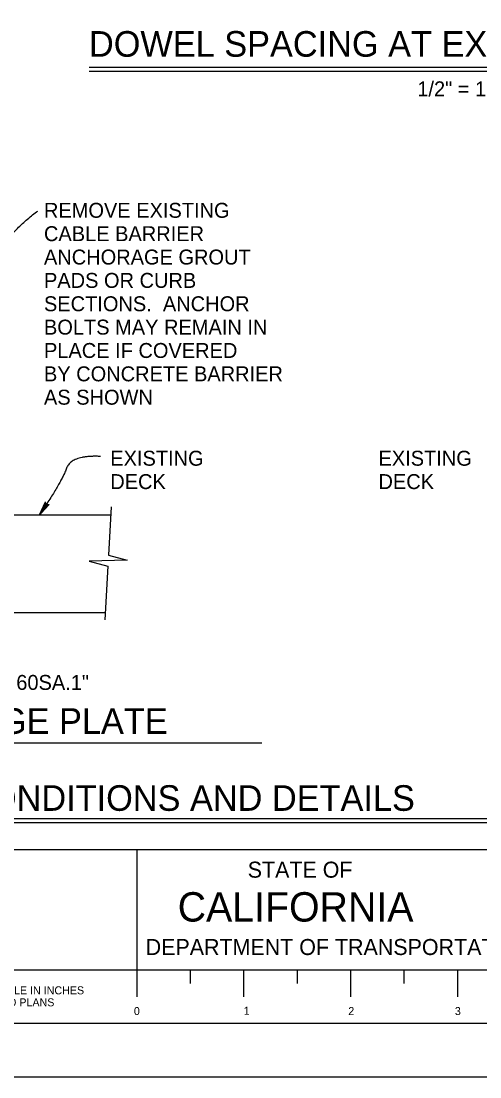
# Model space of a CAD drawing. Extents: x 6348715.77 to 6348718.6, y 1974615.77 to 1974617.6.
# Drawn here: x 6348717.117 to 6348717.475, y 1974615.77 to 1974616.594 of the extents above; entities that cross this region are included whole.
import ezdxf

# ---------------------------------------------------------------- set-up
doc = ezdxf.new("R2010")
doc.units = 0
for name, color, linetype in [('10 Sheet Format', 7, 'Continuous'), ('210 Border', 7, 'Continuous'), ('212 Leaders and Dim Lines', 7, 'Continuous'), ('214 Text and Titles', 7, 'Continuous'), ('240 Concrete', 7, 'Continuous')]:
    doc.layers.add(name, color=color, linetype=linetype)

msp = doc.modelspace()

# ---------------------------------------------------------------- linework, layer by layer
at = {"layer": '10 Sheet Format'}
msp.add_lwpolyline([(6348715.77, 1974615.77), (6348718.60333, 1974615.77), (6348718.60333, 1974617.60333), (6348715.77, 1974617.60333)], close=True, dxfattribs=at)
at = {"layer": '210 Border'}
for p, q in [((6348718.56167, 1974615.94708), (6348715.85333, 1974615.94708)), ((6348717.2075, 1974615.94708), (6348717.2075, 1974615.85333)), ((6348718.56167, 1974615.85333), (6348715.85333, 1974615.85333)), ((6348717.2075, 1974615.85333), (6348717.2075, 1974615.8325)), ((6348717.24917, 1974615.85333), (6348717.24917, 1974615.84292)), ((6348717.29083, 1974615.85333), (6348717.29083, 1974615.8325)), ((6348717.3325, 1974615.85333), (6348717.3325, 1974615.84292)), ((6348717.37417, 1974615.85333), (6348717.37417, 1974615.8325)), ((6348717.41583, 1974615.85333), (6348717.41583, 1974615.84292)), ((6348717.4575, 1974615.85333), (6348717.4575, 1974615.8325)), ((6348718.56167, 1974615.81167), (6348715.85333, 1974615.81167))]:
    msp.add_line(p, q, dxfattribs=at)
at = {"layer": '212 Leaders and Dim Lines'}
for p, q in [((6348717.13162, 1974616.20856), (6348717.13619, 1974616.21866)), ((6348717.13162, 1974616.20856), (6348717.13641, 1974616.21818)), ((6348717.13663, 1974616.21769), (6348717.13162, 1974616.20856)), ((6348717.13686, 1974616.2172), (6348717.13162, 1974616.20856)), ((6348717.13708, 1974616.21671), (6348717.13162, 1974616.20856)), ((6348717.13162, 1974616.20856), (6348717.13761, 1974616.21669)), ((6348717.13162, 1974616.20856), (6348717.13815, 1974616.21667)), ((6348717.13869, 1974616.21665), (6348717.13162, 1974616.20856)), ((6348717.13922, 1974616.21663), (6348717.13162, 1974616.20856)), ((6348717.13663, 1974616.21769), (6348717.13619, 1974616.21866)), ((6348717.13708, 1974616.21671), (6348717.13663, 1974616.21769)), ((6348717.13815, 1974616.21667), (6348717.13708, 1974616.21671)), ((6348717.13815, 1974616.21667), (6348717.13922, 1974616.21663))]:
    msp.add_line(p, q, dxfattribs=at)
for points in [[(6348717.04096, 1974616.30984), (6348717.08349, 1974616.41172), (6348717.13026, 1974616.44566)], [(6348717.17929, 1974616.25416), (6348717.15637, 1974616.25522), (6348717.14906, 1974616.23462), (6348717.13162, 1974616.20856)]]:
    msp.add_open_spline(points, degree=2, dxfattribs=at)
at = {"layer": '214 Text and Titles'}
for p, q in [((6348717.1704, 1974616.55797), (6348717.79065, 1974616.55797)), ((6348717.1704, 1974616.55472), (6348717.79065, 1974616.55472)), ((6348716.81184, 1974616.03073), (6348717.30498, 1974616.03073)), ((6348716.62116, 1974615.97174), (6348717.57016, 1974615.97174)), ((6348716.62116, 1974615.96849), (6348717.57016, 1974615.96849))]:
    msp.add_line(p, q, dxfattribs=at)
at = {"layer": '240 Concrete'}
for p, q in [((6348717.1875, 1974616.21478), (6348717.18537, 1974616.17698)), ((6348716.83521, 1974616.20856), (6348717.18715, 1974616.20856)), ((6348717.20001, 1974616.17311), (6348717.17045, 1974616.17255)), ((6348717.17045, 1974616.17255), (6348717.18489, 1974616.16851)), ((6348717.18537, 1974616.17698), (6348717.20001, 1974616.17311)), ((6348717.18489, 1974616.16851), (6348717.18252, 1974616.12666)), ((6348716.8309, 1974616.13244), (6348717.18285, 1974616.13244))]:
    msp.add_line(p, q, dxfattribs=at)

# ---------------------------------------------------------------- texts
at = {"layer": '210 Border'}
for s, height, p in [('STATE OF', 0.012498, (6348717.294, 1974615.92544)), ('CALIFORNIA', 0.022917, (6348717.23938, 1974615.8912)), ('DEPARTMENT OF TRANSPORTATION', 0.0124983, (6348717.21442, 1974615.86509)), ('ORIGINAL SCALE IN INCHES', 0.0062344, (6348717.05242, 1974615.83441)), ('FOR REDUCED PLANS', 0.0062344, (6348717.05242, 1974615.82504)), ('0', 0.00623, (6348717.20524, 1974615.81825)), ('1', 0.00623, (6348717.2909, 1974615.81851)), ('2', 0.00623, (6348717.37243, 1974615.81825)), ('3', 0.00623, (6348717.45557, 1974615.81825))]:
    msp.add_text(s, height=height, dxfattribs=at).set_placement(p)
at = {"layer": '212 Leaders and Dim Lines'}
msp.add_text('1/2" = 1\'-0"', height=0.0116668, dxfattribs=at).set_placement((6348717.42629, 1974616.53515))
at = {"layer": '214 Text and Titles'}
for s, height, p in [('DOWEL SPACING AT EXPANSION JOINT', 0.0200026, (6348717.17019, 1974616.56604)), ('REMOVE EXISTING', 0.0116668, (6348717.13508, 1974616.44036)), ('CABLE BARRIER', 0.0116668, (6348717.13508, 1974616.42213)), ('ANCHORAGE GROUT', 0.0116668, (6348717.13508, 1974616.4039)), ('PADS OR CURB', 0.0116668, (6348717.13508, 1974616.38567)), ('SECTIONS.  ANCHOR', 0.0116668, (6348717.13508, 1974616.36744)), ('BOLTS MAY REMAIN IN', 0.0116668, (6348717.13508, 1974616.34921)), ('PLACE IF COVERED', 0.0116668, (6348717.13508, 1974616.33099)), ('BY CONCRETE BARRIER', 0.0116668, (6348717.13508, 1974616.31276)), ('AS SHOWN', 0.011667, (6348717.13508, 1974616.29453)), ('EXISTING ', 0.011667, (6348717.1868, 1974616.2469)), ('EXISTING ', 0.011667, (6348717.39599, 1974616.2469)), ('DECK', 0.011667, (6348717.1868, 1974616.22867)), ('DECK', 0.011667, (6348717.39599, 1974616.22867)), ('For details not shown, see "TYPE 60A.1 OR 60SA.1"', 0.0116668, (6348716.80358, 1974616.07197)), ('AT BOLTED ANCHORAGE PLATE', 0.0200026, (6348716.81095, 1974616.03766)), ('ASSUMED EXISTING ANCHORAGE CONDITIONS AND DETAILS', 0.0200026, (6348716.62181, 1974615.9776))]:
    msp.add_text(s, height=height, dxfattribs=at).set_placement(p)

doc.saveas('drawing.dxf')
